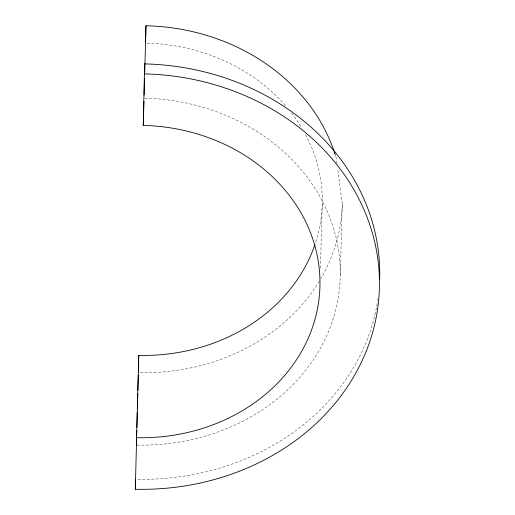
<?xml version="1.0" encoding="UTF-8"?>
<svg xmlns="http://www.w3.org/2000/svg" width="515" height="515" viewBox="0 0 515 515"><rect width="100%" height="100%" fill="white"/><g stroke="black" fill="none" stroke-linecap="round" stroke-linejoin="round"><path stroke-width="0.39" stroke-dasharray="2.58 1.93" d="M320.446 268.193L322.255 203.444M137.132 445.089A200.168 173.523 1.6 0 0 340.241 276.272L342.263 203.914L337.653 168.36M337.042 163.603L336.43 158.852A200.168 173.523 1.6 0 0 335.535 155.839M144.721 98.127A200.168 173.523 1.6 0 1 340.241 276.272M342.263 203.914A200.168 173.523 1.6 0 1 320.948 278.467M319.294 281.242A200.168 173.523 1.6 0 1 139.153 372.738M147.148 43.144A180.153 156.174 1.6 0 1 286.591 106.914M291.664 113.158A180.153 156.174 1.6 0 1 301.957 128.267M305.556 134.634A180.153 156.174 1.6 0 1 315.232 243.717M377.933 298.681A239.63 207.738 1.6 0 1 377.701 300.277M377.186 303.457A239.63 207.738 1.6 0 1 136.378 479.291"/><path stroke-width="0.77" d="M379.626 279.568A239.63 207.738 1.6 0 0 144.676 63.899L144.4 73.877A239.63 207.738 1.6 0 1 379.413 287.164A239.63 207.738 1.6 0 1 135.303 489.25L138.735 355.369A180.153 156.174 1.6 0 0 314.98 244.458M136.436 437.699A180.153 156.174 1.6 0 0 319.95 285.774A180.153 156.174 1.6 0 0 143.267 125.428L144.4 73.877M144.503 71.855L144.676 63.899M138.374 371.933L138.735 355.369M145.584 42.307L145.951 25.75A200.168 173.523 1.6 0 1 335.304 155.086M143.267 125.428L143.428 119.834M143.473 118.231L143.936 101.449M144.116 95.056L144.464 78.808M144.767 71.875L145.951 25.75M136.333 445.076L136.739 430.604M136.829 427.386L137.254 412.109M137.344 408.897L137.769 393.621M137.859 390.402L138.284 375.132M135.303 489.25L135.587 479.278"/></g></svg>
